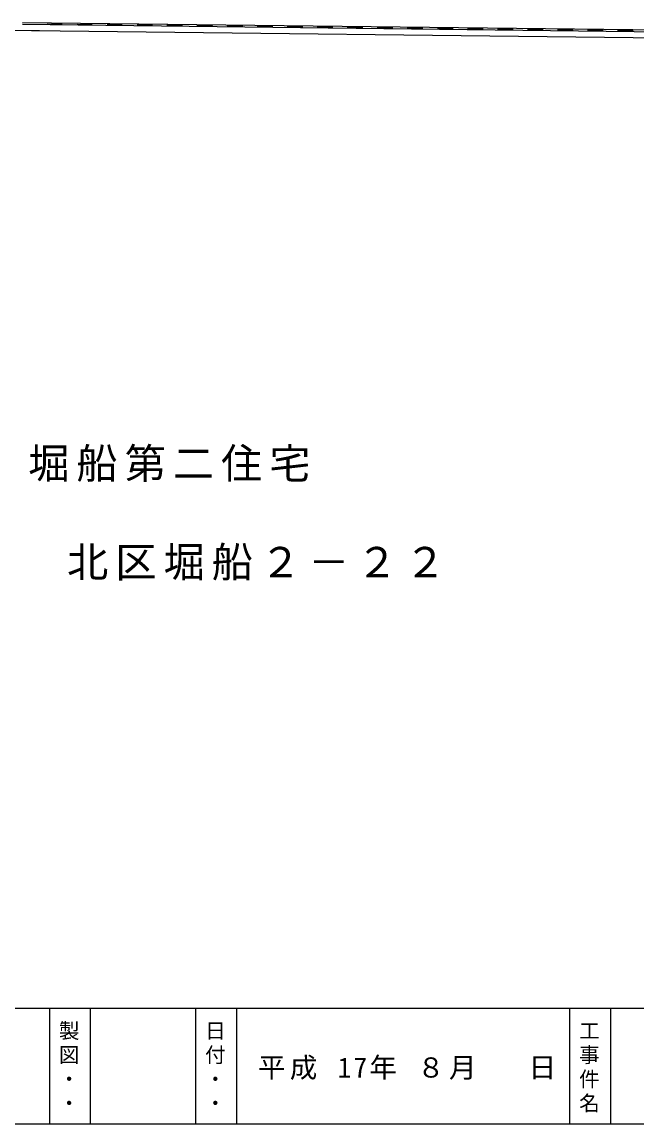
# Model space of a CAD drawing. Units: millimetres, scale not verified. Extents: x -122103 to 97281, y -76501 to 76841.
# Drawn here: x -60140 to -24326, y -76501 to -12370 of the extents above; entities that cross this region are included whole.
import ezdxf

# ---------------------------------------------------------------- set-up
doc = ezdxf.new("R2010")
doc.units = ezdxf.units.MM
doc.header["$LTSCALE"] = 400
for name, color, linetype in [('0-F', 7, 'Continuous'), ('4-0', 3, 'Continuous'), ('F-0', 2, 'Continuous')]:
    doc.layers.add(name, color=color, linetype=linetype)
doc.styles.add('@ＭＳ ゴシック', font='')
doc.styles.add('ＭＳ ゴシック', font='')
doc.styles.get('@ＭＳ ゴシック').set_extended_font_data('@MS Gothic')
doc.styles.get('ＭＳ ゴシック').set_extended_font_data('MS Gothic')

msp = doc.modelspace()

# ---------------------------------------------------------------- linework, layer by layer
at = {"layer": '0-F'}
for p, q in [((-101495.5, -12370.2), (-59128.8, -12862.9)), ((-60116.4, -12498), (-17317.3, -12995.8)), ((-60115, -12398), (-17327.8, -12895.7)), ((-58681.7, -12482.2), (-57806.8, -12492.4)), ((-58681.7, -12482.2), (-57806.8, -12492.4)), ((-56931.9, -12502.6), (-56056.9, -12512.7)), ((-56931.9, -12502.6), (-56056.9, -12512.7)), ((-55182, -12522.9), (-54307, -12533.1)), ((-55182, -12522.9), (-54307, -12533.1)), ((-54306.6, -12498.1), (-55181.6, -12487.9)), ((-54306.6, -12498.1), (-55181.6, -12487.9)), ((-53432.1, -12543.3), (-52557.2, -12553.4)), ((-52556.7, -12518.5), (-53431.7, -12508.3)), ((-52557.5, -12586), (-52556.4, -12486)), ((-52557.5, -12586), (-52556.4, -12486)), ((-51681.4, -12496.1), (-51682.6, -12596.1)), ((-51681.4, -12496.1), (-51682.6, -12596.1)), ((-51682.2, -12563.6), (-50807.3, -12573.8)), ((-51682.2, -12563.6), (-50807.3, -12573.8)), ((-50806.9, -12538.8), (-51681.8, -12528.6)), ((-50806.9, -12538.8), (-51681.8, -12528.6)), ((-50807.7, -12606.3), (-50806.5, -12506.3)), ((-50807.7, -12606.3), (-50806.5, -12506.3)), ((-49931.5, -12516.5), (-49932.7, -12616.5)), ((-49931.5, -12516.5), (-49932.7, -12616.5)), ((-49932.3, -12584), (-49057.4, -12594.2)), ((-49932.3, -12584), (-49057.4, -12594.2)), ((-49057, -12559.2), (-49931.9, -12549)), ((-49057, -12559.2), (-49931.9, -12549)), ((-49057.8, -12626.7), (-49056.6, -12526.7)), ((-49057.8, -12626.7), (-49056.6, -12526.7)), ((-48181.7, -12536.8), (-48182.8, -12636.8)), ((-48181.7, -12536.8), (-48182.8, -12636.8)), ((-48182.4, -12604.3), (-47307.5, -12614.5)), ((-48182.4, -12604.3), (-47307.5, -12614.5)), ((-47307.1, -12579.5), (-48182, -12569.3)), ((-47307.1, -12579.5), (-48182, -12569.3)), ((-47307.9, -12647), (-47306.7, -12547)), ((-47307.9, -12647), (-47306.7, -12547)), ((-46431.8, -12557.2), (-46432.9, -12657.2)), ((-46431.8, -12557.2), (-46432.9, -12657.2)), ((-46432.6, -12624.7), (-45557.6, -12634.9)), ((-46432.6, -12624.7), (-45557.6, -12634.9)), ((-45557.2, -12599.9), (-46432.2, -12589.7)), ((-45557.2, -12599.9), (-46432.2, -12589.7)), ((-45558, -12667.4), (-45556.8, -12567.4)), ((-45558, -12667.4), (-45556.8, -12567.4)), ((-44681.9, -12577.5), (-44683.1, -12677.5)), ((-44681.9, -12577.5), (-44683.1, -12677.5)), ((-44682.7, -12645), (-43807.7, -12655.2)), ((-44682.7, -12645), (-43807.7, -12655.2)), ((-43807.3, -12620.2), (-44682.3, -12610)), ((-43807.3, -12620.2), (-44682.3, -12610)), ((-43808.1, -12687.7), (-43807, -12587.7)), ((-43808.1, -12687.7), (-43807, -12587.7)), ((-42932, -12597.9), (-42933.2, -12697.9)), ((-42932, -12597.9), (-42933.2, -12697.9)), ((-42932.8, -12665.4), (-42057.9, -12675.6)), ((-42932.8, -12665.4), (-42057.9, -12675.6)), ((-42057.5, -12640.6), (-42932.4, -12630.4)), ((-42057.5, -12640.6), (-42932.4, -12630.4)), ((-42058.2, -12708.1), (-42057.1, -12608.1)), ((-42058.2, -12708.1), (-42057.1, -12608.1)), ((-41182.1, -12618.2), (-41183.3, -12718.2)), ((-41182.1, -12618.2), (-41183.3, -12718.2)), ((-41182.9, -12685.7), (-40308, -12695.9)), ((-41182.9, -12685.7), (-40308, -12695.9)), ((-40307.6, -12660.9), (-41182.5, -12650.7)), ((-40307.6, -12660.9), (-41182.5, -12650.7)), ((-40308.4, -12728.4), (-40307.2, -12628.4)), ((-40308.4, -12728.4), (-40307.2, -12628.4)), ((-39432.3, -12638.6), (-39433.4, -12738.6)), ((-39432.3, -12638.6), (-39433.4, -12738.6)), ((-39433, -12706.1), (-38558.1, -12716.3)), ((-39433, -12706.1), (-38558.1, -12716.3)), ((-38557.7, -12681.3), (-39432.6, -12671.1)), ((-38557.7, -12681.3), (-39432.6, -12671.1)), ((-38558.5, -12748.8), (-38557.3, -12648.8)), ((-38558.5, -12748.8), (-38557.3, -12648.8)), ((-37682.4, -12659), (-37683.5, -12758.9)), ((-37682.4, -12659), (-37683.5, -12758.9)), ((-37683.2, -12726.5), (-36808.2, -12736.6)), ((-37683.2, -12726.5), (-36808.2, -12736.6)), ((-36807.8, -12701.6), (-37682.8, -12691.4)), ((-36807.8, -12701.6), (-37682.8, -12691.4)), ((-36808.6, -12769.1), (-36807.4, -12669.1)), ((-36808.6, -12769.1), (-36807.4, -12669.1)), ((-35932.5, -12679.3), (-35933.7, -12779.3)), ((-35932.5, -12679.3), (-35933.7, -12779.3)), ((-35933.3, -12746.8), (-35058.3, -12757)), ((-35933.3, -12746.8), (-35058.3, -12757)), ((-35057.9, -12722), (-35932.9, -12711.8)), ((-35057.9, -12722), (-35932.9, -12711.8)), ((-35058.7, -12789.5), (-35057.6, -12689.5)), ((-35058.7, -12789.5), (-35057.6, -12689.5)), ((-34182.6, -12699.7), (-34183.8, -12799.6)), ((-34182.6, -12699.7), (-34183.8, -12799.6)), ((-34183.4, -12767.2), (-33308.5, -12777.3)), ((-34183.4, -12767.2), (-33308.5, -12777.3)), ((-33308, -12742.3), (-34183, -12732.2)), ((-33308, -12742.3), (-34183, -12732.2)), ((-33308.8, -12809.8), (-33307.7, -12709.8)), ((-33308.8, -12809.8), (-33307.7, -12709.8)), ((-32432.7, -12720), (-32433.9, -12820)), ((-32432.7, -12720), (-32433.9, -12820)), ((-32433.5, -12787.5), (-31558.6, -12797.7)), ((-32433.5, -12787.5), (-31558.6, -12797.7)), ((-31558.2, -12762.7), (-32433.1, -12752.5)), ((-31558.2, -12762.7), (-32433.1, -12752.5)), ((-31558.9, -12830.2), (-31557.8, -12730.2)), ((-31558.9, -12830.2), (-31557.8, -12730.2)), ((-30682.8, -12740.4), (-30684, -12840.4)), ((-30682.8, -12740.4), (-30684, -12840.4)), ((-30683.6, -12807.9), (-29808.7, -12818)), ((-30683.6, -12807.9), (-29808.7, -12818)), ((-29808.3, -12783), (-30683.2, -12772.9)), ((-29808.3, -12783), (-30683.2, -12772.9)), ((-29809.1, -12850.5), (-29807.9, -12750.5)), ((-29809.1, -12850.5), (-29807.9, -12750.5)), ((-28933, -12760.7), (-28934.1, -12860.7)), ((-28933, -12760.7), (-28934.1, -12860.7)), ((-28058.4, -12803.4), (-28933.3, -12793.2)), ((-28058.4, -12803.4), (-28933.3, -12793.2)), ((-28059.2, -12870.9), (-28058, -12770.9)), ((-28059.2, -12870.9), (-28058, -12770.9)), ((-27183.1, -12781.1), (-27184.2, -12881.1)), ((-27183.1, -12781.1), (-27184.2, -12881.1)), ((-26308.5, -12823.7), (-27183.5, -12813.6)), ((-26308.5, -12823.7), (-27183.5, -12813.6)), ((-26309.3, -12891.2), (-26308.1, -12791.2)), ((-26309.3, -12891.2), (-26308.1, -12791.2)), ((-25433.2, -12801.4), (-25434.4, -12901.4)), ((-25433.2, -12801.4), (-25434.4, -12901.4)), ((-24559.4, -12911.6), (-24558.3, -12811.6)), ((-24559.4, -12911.6), (-24558.3, -12811.6)), ((-59596.2, -12854.1), (-16282.9, -13357.9)), ((-28933.7, -12828.2), (-28058.8, -12838.4)), ((-28933.7, -12828.2), (-28058.8, -12838.4)), ((-27183.9, -12848.6), (-26308.9, -12858.7)), ((-27183.9, -12848.6), (-26308.9, -12858.7)), ((-25434, -12868.9), (-24559, -12879.1)), ((-25434, -12868.9), (-24559, -12879.1)), ((-24558.6, -12844.1), (-25433.6, -12833.9)), ((-24558.6, -12844.1), (-25433.6, -12833.9))]:
    msp.add_line(p, q, dxfattribs=at)
at = {"layer": 'F-0'}
for p, q in [((-122103.3, -69769.4), (97280.7, -69769.4)), ((-58545.3, -69769.4), (-58545.3, -76501.4)), ((-50031.3, -69769.4), (-50031.3, -76501.4)), ((-28251.3, -69769.4), (-28251.3, -76501.4)), ((-122103.3, -76501.4), (97280.7, -76501.4))]:
    msp.add_line(p, q, dxfattribs=at)
at = {"layer": 'F-0', "color": 7}
for p, q in [((-56169.3, -69769.4), (-56169.3, -76501.4)), ((-47655.3, -69769.4), (-47655.3, -76501.4)), ((-25875.3, -69769.4), (-25875.3, -76501.4))]:
    msp.add_line(p, q, dxfattribs=at)

# ---------------------------------------------------------------- texts
at = {"layer": '4-0', "char_height": 1760, "attachment_point": 7, "style": 'ＭＳ ゴシック'}
for s, insert in [('\\T1.17;堀船第二住宅', (-59783, -39135)), ('\\T1.17;北区堀船２－２２', (-57517, -44876.5))]:
    msp.add_mtext(s, dxfattribs=dict(at, insert=insert))
at = {"layer": 'F-0', "color": 7, "char_height": 879.8, "attachment_point": 7, "rotation": 270, "style": '@ＭＳ ゴシック'}
for s, insert in [('\\T1.17;製図・・', (-57951.3, -70462.4)), ('\\T1.17;日付・・', (-49437.3, -70462.4)), ('\\T1.17;工事件名', (-27657.3, -70462.4))]:
    msp.add_mtext(s, dxfattribs=dict(at, insert=insert))
at = {"layer": 'F-0', "color": 7, "insert": (-46398.7, -73942.3), "char_height": 1173, "attachment_point": 7, "style": 'ＭＳ ゴシック'}
msp.add_mtext('\\T1.16;平成\\~17年\\~８月\\~\u3000日', dxfattribs=at)

doc.saveas('drawing.dxf')
